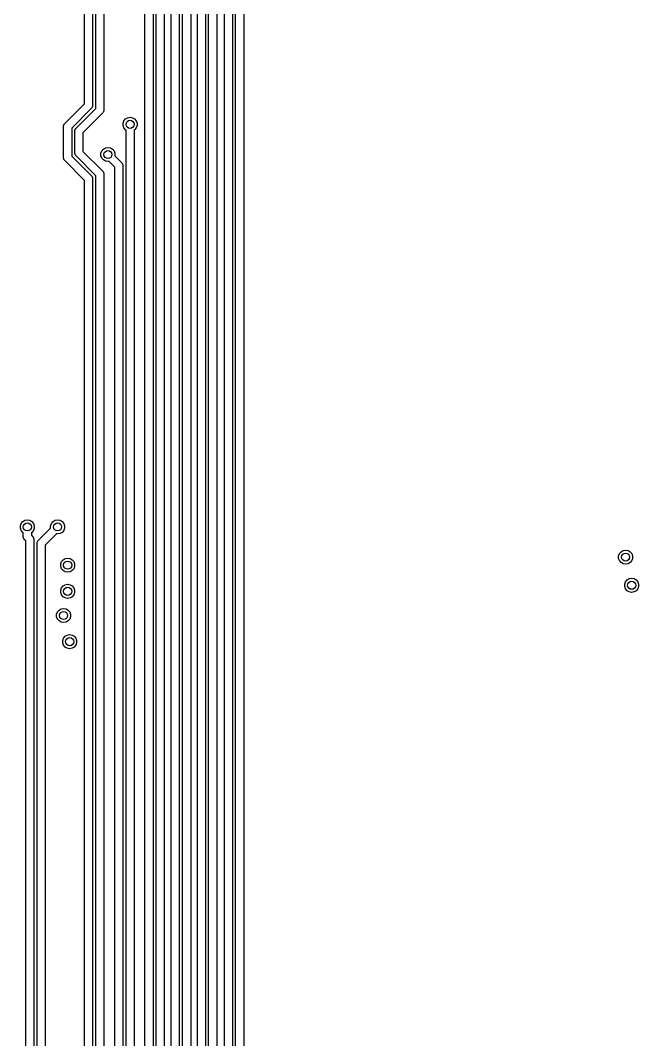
# Model space of a CAD drawing. Extents: x 25 to 346, y -457 to -16.
# Drawn here: x 165 to 204, y -294 to -229.7 of the extents above; entities that cross this region are included whole.
import ezdxf

# ---------------------------------------------------------------- set-up
doc = ezdxf.new("R2010")
doc.units = 0
doc.header["$MEASUREMENT"] = 0
doc.layers.add('BLACK', color=7, linetype='CONTINUOUS')

msp = doc.modelspace()

# ---------------------------------------------------------------- linework, layer by layer
at = {"layer": 'Black'}
for p, q in [((176.911, -293.053), (176.911, -35.56)), ((177.419, -35.56), (177.419, -293.053)), ((176.2, -294.881), (176.2, -36.83)), ((176.708, -36.83), (176.708, -294.881)), ((177.902, -325.158), (177.902, -71.12)), ((178.41, -71.12), (178.41, -325.053)), ((178.613, -271.45), (178.613, -71.755)), ((179.121, -71.8602), (179.121, -271.45)), ((175.273, -330.149), (175.273, -160.381)), ((175.781, -160.381), (175.781, -330.044)), ((172.898, -301.371), (172.898, -162.665)), ((173.406, -162.56), (173.406, -301.371)), ((173.609, -333.565), (173.609, -162.274)), ((174.117, -162.169), (174.117, -333.46)), ((174.549, -331.965), (174.549, -162.56)), ((175.057, -162.56), (175.057, -331.86)), ((169.799, -235.204), (169.799, -192.131)), ((170.307, -192.131), (170.307, -235.204)), ((169.088, -234.921), (169.088, -193.958)), ((169.596, -193.853), (169.596, -235.026)), ((167.841, -236.167), (169.088, -234.921)), ((169.521, -235.206), (168.275, -236.452)), ((168.553, -236.462), (169.799, -235.216)), ((169.528, -235.197), (169.521, -235.206)), ((169.536, -235.189), (169.528, -235.197)), ((169.553, -235.161), (169.536, -235.189)), ((169.572, -235.134), (169.553, -235.161)), ((169.575, -235.123), (169.572, -235.134)), ((169.58, -235.113), (169.575, -235.123)), ((169.586, -235.08), (169.58, -235.113)), ((169.595, -235.048), (169.586, -235.08)), ((169.596, -235.026), (169.594, -235.037)), ((169.594, -235.037), (169.595, -235.048)), ((169.799, -235.216), (169.799, -235.204)), ((170.306, -235.343), (170.297, -235.375)), ((170.307, -235.321), (170.305, -235.332)), ((170.305, -235.332), (170.306, -235.343)), ((170.307, -235.204), (170.307, -235.321)), ((170.233, -235.5), (168.986, -236.747)), ((170.239, -235.491), (170.233, -235.5)), ((170.248, -235.484), (170.239, -235.491)), ((170.264, -235.455), (170.248, -235.484)), ((170.283, -235.428), (170.264, -235.455)), ((170.286, -235.417), (170.283, -235.428)), ((170.292, -235.408), (170.286, -235.417)), ((170.297, -235.375), (170.292, -235.408)), ((171.519, -236.143), (171.572, -235.997)), ((171.572, -235.997), (171.671, -235.878)), ((171.671, -235.878), (171.805, -235.801)), ((171.805, -235.801), (171.958, -235.774)), ((171.958, -235.774), (172.111, -235.801)), ((172.111, -235.801), (172.245, -235.878)), ((172.245, -235.878), (172.344, -235.997)), ((172.344, -235.997), (172.397, -236.143)), ((167.767, -236.347), (167.769, -236.336)), ((167.767, -238.328), (167.767, -236.347)), ((167.768, -236.325), (167.777, -236.293)), ((167.769, -236.336), (167.768, -236.325)), ((167.777, -236.293), (167.782, -236.26)), ((167.782, -236.26), (167.788, -236.25)), ((167.788, -236.25), (167.791, -236.24)), ((167.791, -236.24), (167.81, -236.212)), ((167.81, -236.212), (167.826, -236.184)), ((167.826, -236.184), (167.835, -236.177)), ((167.835, -236.177), (167.841, -236.167)), ((168.275, -236.452), (168.275, -238.223)), ((168.478, -236.642), (168.48, -236.631)), ((168.478, -238.034), (168.478, -236.642)), ((168.479, -236.619), (168.488, -236.587)), ((168.48, -236.631), (168.479, -236.619)), ((168.488, -236.587), (168.494, -236.555)), ((168.494, -236.555), (168.499, -236.545)), ((168.499, -236.545), (168.502, -236.534)), ((168.502, -236.534), (168.521, -236.507)), ((168.521, -236.507), (168.538, -236.478)), ((168.538, -236.478), (168.546, -236.471)), ((168.546, -236.471), (168.553, -236.462)), ((171.519, -236.297), (171.519, -236.143)), ((171.572, -236.443), (171.519, -236.297)), ((171.671, -236.562), (171.572, -236.443)), ((171.704, -236.581), (171.671, -236.562)), ((171.704, -339.28), (171.704, -236.581)), ((172.245, -236.562), (172.212, -236.581)), ((172.212, -236.581), (172.212, -339.175)), ((172.344, -236.443), (172.245, -236.562)), ((172.397, -236.297), (172.344, -236.443)), ((172.397, -236.143), (172.397, -236.297)), ((168.986, -236.747), (168.986, -237.928)), ((168.986, -237.928), (170.233, -239.175)), ((170.122, -238.048), (170.175, -237.902)), ((170.175, -237.902), (170.274, -237.783)), ((170.274, -237.783), (170.408, -237.706)), ((170.408, -237.706), (170.561, -237.679)), ((170.561, -237.679), (170.714, -237.706)), ((170.714, -237.706), (170.848, -237.783)), ((170.848, -237.783), (170.947, -237.902)), ((170.947, -237.902), (171, -238.048)), ((167.769, -238.339), (167.767, -238.328)), ((167.768, -238.35), (167.769, -238.339)), ((167.777, -238.382), (167.768, -238.35)), ((167.782, -238.415), (167.777, -238.382)), ((167.788, -238.425), (167.782, -238.415)), ((167.791, -238.436), (167.788, -238.425)), ((167.81, -238.463), (167.791, -238.436)), ((167.826, -238.491), (167.81, -238.463)), ((167.835, -238.499), (167.826, -238.491)), ((167.841, -238.508), (167.835, -238.499)), ((169.088, -239.754), (167.841, -238.508)), ((168.275, -238.223), (169.521, -239.469)), ((168.48, -238.045), (168.478, -238.034)), ((168.479, -238.056), (168.48, -238.045)), ((168.488, -238.088), (168.479, -238.056)), ((168.494, -238.12), (168.488, -238.088)), ((168.499, -238.13), (168.494, -238.12)), ((168.502, -238.141), (168.499, -238.13)), ((168.521, -238.168), (168.502, -238.141)), ((168.538, -238.197), (168.521, -238.168)), ((168.546, -238.204), (168.538, -238.197)), ((168.553, -238.213), (168.546, -238.204)), ((169.799, -239.46), (168.553, -238.213)), ((170.122, -238.202), (170.122, -238.048)), ((170.175, -238.348), (170.122, -238.202)), ((170.274, -238.467), (170.175, -238.348)), ((170.408, -238.544), (170.274, -238.467)), ((170.561, -238.571), (170.408, -238.544)), ((170.635, -238.558), (170.561, -238.571)), ((170.993, -238.916), (170.635, -238.558)), ((171, -238.048), (171, -238.202)), ((171, -238.202), (171, -238.204)), ((171, -238.204), (171.426, -238.631)), ((170.233, -239.175), (170.239, -239.184)), ((170.239, -239.184), (170.248, -239.191)), ((170.248, -239.191), (170.264, -239.22)), ((170.993, -239.268), (170.993, -238.916)), ((171.426, -238.631), (171.433, -238.64)), ((171.433, -238.64), (171.441, -238.648)), ((171.441, -238.648), (171.458, -238.676)), ((171.458, -238.676), (171.477, -238.703)), ((171.477, -238.703), (171.48, -238.714)), ((171.48, -238.714), (171.485, -238.724)), ((171.485, -238.724), (171.491, -238.757)), ((171.491, -238.757), (171.5, -238.789)), ((171.5, -238.789), (171.499, -238.8)), ((171.499, -238.8), (171.501, -238.811)), ((171.501, -238.811), (171.501, -239.268)), ((169.088, -308.737), (169.088, -239.754)), ((169.521, -239.469), (169.528, -239.479)), ((169.528, -239.479), (169.536, -239.486)), ((169.536, -239.486), (169.553, -239.514)), ((169.553, -239.514), (169.572, -239.542)), ((169.572, -239.542), (169.575, -239.552)), ((169.575, -239.552), (169.58, -239.562)), ((169.58, -239.562), (169.586, -239.595)), ((169.586, -239.595), (169.595, -239.627)), ((169.595, -239.627), (169.594, -239.638)), ((169.594, -239.638), (169.596, -239.649)), ((169.596, -239.649), (169.596, -308.737)), ((169.799, -342.455), (169.799, -239.46)), ((170.264, -239.22), (170.283, -239.247)), ((170.283, -239.247), (170.286, -239.258)), ((170.286, -239.258), (170.292, -239.268)), ((170.292, -239.268), (170.297, -239.3)), ((170.297, -239.3), (170.306, -239.332)), ((170.306, -239.332), (170.305, -239.343)), ((170.305, -239.343), (170.307, -239.354)), ((170.307, -239.354), (170.307, -342.35)), ((170.993, -305.181), (170.993, -239.268)), ((171.501, -239.268), (171.501, -305.181)), ((165.042, -261.543), (165.095, -261.397)), ((165.042, -261.697), (165.042, -261.543)), ((165.095, -261.843), (165.042, -261.697)), ((165.095, -261.397), (165.194, -261.278)), ((165.194, -261.278), (165.328, -261.201)), ((165.328, -261.201), (165.481, -261.174)), ((165.481, -261.174), (165.634, -261.201)), ((165.634, -261.201), (165.768, -261.278)), ((165.768, -261.278), (165.867, -261.397)), ((165.867, -261.397), (165.92, -261.543)), ((165.92, -261.697), (165.867, -261.843)), ((165.92, -261.543), (165.92, -261.697)), ((166.165, -262.482), (166.947, -261.699)), ((166.947, -261.543), (167, -261.397)), ((166.947, -261.697), (166.947, -261.543)), ((166.947, -261.699), (166.947, -261.697)), ((167, -261.397), (167.099, -261.278)), ((167.099, -261.278), (167.233, -261.201)), ((167.233, -261.201), (167.386, -261.174)), ((167.386, -261.174), (167.539, -261.201)), ((167.539, -261.201), (167.673, -261.278)), ((167.673, -261.278), (167.772, -261.397)), ((167.772, -261.397), (167.825, -261.543)), ((167.825, -261.697), (167.772, -261.843)), ((167.825, -261.543), (167.825, -261.697)), ((165.194, -261.962), (165.095, -261.843)), ((165.227, -261.981), (165.194, -261.962)), ((165.227, -262.249), (165.227, -261.981)), ((165.229, -262.26), (165.227, -262.249)), ((165.228, -262.271), (165.229, -262.26)), ((165.237, -262.303), (165.228, -262.271)), ((165.242, -262.335), (165.237, -262.303)), ((165.248, -262.345), (165.242, -262.335)), ((165.251, -262.356), (165.248, -262.345)), ((165.27, -262.383), (165.251, -262.356)), ((165.768, -261.962), (165.735, -261.981)), ((165.735, -261.981), (165.735, -262.143)), ((165.735, -262.143), (165.813, -262.221)), ((165.867, -261.843), (165.768, -261.962)), ((165.813, -262.221), (165.819, -262.231)), ((165.819, -262.231), (165.828, -262.238)), ((165.828, -262.238), (165.845, -262.266)), ((165.845, -262.266), (165.864, -262.294)), ((165.864, -262.294), (165.866, -262.304)), ((165.866, -262.304), (165.872, -262.314)), ((165.872, -262.314), (165.878, -262.347)), ((165.878, -262.347), (165.886, -262.379)), ((167.312, -262.053), (166.599, -262.767)), ((167.386, -262.066), (167.312, -262.053)), ((167.539, -262.039), (167.386, -262.066)), ((167.673, -261.962), (167.539, -262.039)), ((167.772, -261.843), (167.673, -261.962)), ((165.286, -262.412), (165.27, -262.383)), ((165.295, -262.419), (165.286, -262.412)), ((165.301, -262.428), (165.295, -262.419)), ((165.379, -262.506), (165.301, -262.428)), ((165.379, -263.08), (165.379, -262.506)), ((165.886, -262.379), (165.885, -262.39)), ((165.885, -262.39), (165.887, -262.401)), ((165.887, -262.401), (165.887, -263.08)), ((166.091, -262.661), (166.093, -262.65)), ((166.091, -265.049), (166.091, -262.661)), ((166.092, -262.639), (166.1, -262.607)), ((166.093, -262.65), (166.092, -262.639)), ((166.1, -262.607), (166.106, -262.575)), ((166.106, -262.575), (166.112, -262.565)), ((166.112, -262.565), (166.114, -262.554)), ((166.114, -262.554), (166.133, -262.527)), ((166.133, -262.527), (166.15, -262.498)), ((166.15, -262.498), (166.159, -262.491)), ((166.159, -262.491), (166.165, -262.482)), ((166.599, -262.767), (166.599, -265.049)), ((165.379, -263.525), (165.379, -263.08)), ((165.379, -349.202), (165.379, -263.525)), ((165.887, -263.08), (165.887, -263.525)), ((165.887, -263.525), (165.887, -349.202)), ((167.734, -263.691), (167.868, -263.614)), ((167.868, -263.614), (168.021, -263.587)), ((168.021, -263.587), (168.174, -263.614)), ((168.174, -263.614), (168.308, -263.691)), ((202.761, -263.448), (202.814, -263.302)), ((202.761, -263.602), (202.761, -263.448)), ((202.814, -263.748), (202.761, -263.602)), ((202.814, -263.302), (202.913, -263.183)), ((202.913, -263.183), (203.047, -263.106)), ((203.047, -263.106), (203.2, -263.079)), ((203.2, -263.079), (203.353, -263.106)), ((203.353, -263.106), (203.487, -263.183)), ((203.487, -263.183), (203.586, -263.302)), ((203.586, -263.302), (203.639, -263.448)), ((203.639, -263.602), (203.586, -263.748)), ((203.639, -263.448), (203.639, -263.602)), ((167.582, -263.956), (167.635, -263.81)), ((167.582, -264.11), (167.582, -263.956)), ((167.635, -264.256), (167.582, -264.11)), ((167.635, -263.81), (167.734, -263.691)), ((167.734, -264.375), (167.635, -264.256)), ((168.308, -263.691), (168.407, -263.81)), ((168.407, -264.256), (168.308, -264.375)), ((168.407, -263.81), (168.46, -263.956)), ((168.46, -264.11), (168.407, -264.256)), ((168.46, -263.956), (168.46, -264.11)), ((202.913, -263.867), (202.814, -263.748)), ((203.047, -263.944), (202.913, -263.867)), ((203.2, -263.971), (203.047, -263.944)), ((203.353, -263.944), (203.2, -263.971)), ((203.487, -263.867), (203.353, -263.944)), ((203.586, -263.748), (203.487, -263.867)), ((167.868, -264.452), (167.734, -264.375)), ((168.021, -264.479), (167.868, -264.452)), ((168.174, -264.452), (168.021, -264.479)), ((168.308, -264.375), (168.174, -264.452)), ((203.294, -264.961), (203.428, -264.884)), ((203.428, -264.884), (203.581, -264.857)), ((203.581, -264.857), (203.734, -264.884)), ((203.734, -264.884), (203.868, -264.961)), ((166.091, -348.907), (166.091, -265.049)), ((166.599, -265.049), (166.599, -348.802)), ((167.582, -265.607), (167.635, -265.461)), ((167.635, -265.461), (167.734, -265.342)), ((167.734, -265.342), (167.868, -265.265)), ((167.868, -265.265), (168.021, -265.238)), ((168.021, -265.238), (168.174, -265.265)), ((168.174, -265.265), (168.308, -265.342)), ((168.308, -265.342), (168.407, -265.461)), ((168.407, -265.461), (168.46, -265.607)), ((203.142, -265.226), (203.195, -265.08)), ((203.142, -265.38), (203.142, -265.226)), ((203.195, -265.526), (203.142, -265.38)), ((203.195, -265.08), (203.294, -264.961)), ((203.294, -265.645), (203.195, -265.526)), ((203.868, -264.961), (203.967, -265.08)), ((203.967, -265.526), (203.868, -265.645)), ((203.967, -265.08), (204.02, -265.226)), ((204.02, -265.38), (203.967, -265.526)), ((204.02, -265.226), (204.02, -265.38)), ((167.582, -265.761), (167.582, -265.607)), ((167.635, -265.907), (167.582, -265.761)), ((167.734, -266.026), (167.635, -265.907)), ((167.868, -266.103), (167.734, -266.026)), ((168.021, -266.13), (167.868, -266.103)), ((168.174, -266.103), (168.021, -266.13)), ((168.308, -266.026), (168.174, -266.103)), ((168.407, -265.907), (168.308, -266.026)), ((168.46, -265.761), (168.407, -265.907)), ((168.46, -265.607), (168.46, -265.761)), ((203.428, -265.722), (203.294, -265.645)), ((203.581, -265.749), (203.428, -265.722)), ((203.734, -265.722), (203.581, -265.749)), ((203.868, -265.645), (203.734, -265.722)), ((167.381, -266.985), (167.48, -266.866)), ((167.48, -266.866), (167.614, -266.789)), ((167.614, -266.789), (167.767, -266.762)), ((167.767, -266.762), (167.92, -266.789)), ((167.92, -266.789), (168.054, -266.866)), ((168.054, -266.866), (168.153, -266.985)), ((167.328, -267.131), (167.381, -266.985)), ((167.328, -267.285), (167.328, -267.131)), ((167.381, -267.431), (167.328, -267.285)), ((167.48, -267.55), (167.381, -267.431)), ((168.153, -267.431), (168.054, -267.55)), ((168.153, -266.985), (168.206, -267.131)), ((168.206, -267.285), (168.153, -267.431)), ((168.206, -267.131), (168.206, -267.285)), ((167.614, -267.627), (167.48, -267.55)), ((167.767, -267.654), (167.614, -267.627)), ((167.92, -267.627), (167.767, -267.654)), ((168.054, -267.55), (167.92, -267.627)), ((167.709, -268.782), (167.762, -268.636)), ((167.709, -268.936), (167.709, -268.782)), ((167.762, -268.636), (167.861, -268.517)), ((167.861, -268.517), (167.995, -268.44)), ((167.995, -268.44), (168.148, -268.413)), ((168.148, -268.413), (168.301, -268.44)), ((168.301, -268.44), (168.435, -268.517)), ((168.435, -268.517), (168.534, -268.636)), ((168.534, -268.636), (168.587, -268.782)), ((168.587, -268.782), (168.587, -268.936)), ((167.762, -269.082), (167.709, -268.936)), ((167.861, -269.201), (167.762, -269.082)), ((167.995, -269.278), (167.861, -269.201)), ((168.148, -269.305), (167.995, -269.278)), ((168.301, -269.278), (168.148, -269.305)), ((168.435, -269.201), (168.301, -269.278)), ((168.534, -269.082), (168.435, -269.201)), ((168.587, -268.936), (168.534, -269.082)), ((178.613, -323.266), (178.613, -271.45)), ((179.121, -271.45), (179.121, -323.161)), ((176.911, -326.707), (176.911, -293.053)), ((177.419, -293.053), (177.419, -326.602))]:
    msp.add_line(p, q, dxfattribs=at)
for centre in [(171.958, -236.22), (170.561, -238.125), (165.481, -261.62), (167.386, -261.62), (203.2, -263.525), (168.021, -264.033), (168.021, -265.684), (203.581, -265.303), (167.767, -267.208), (168.148, -268.859)]:
    msp.add_circle(centre, 0.254, dxfattribs=at)

doc.saveas('drawing.dxf')
